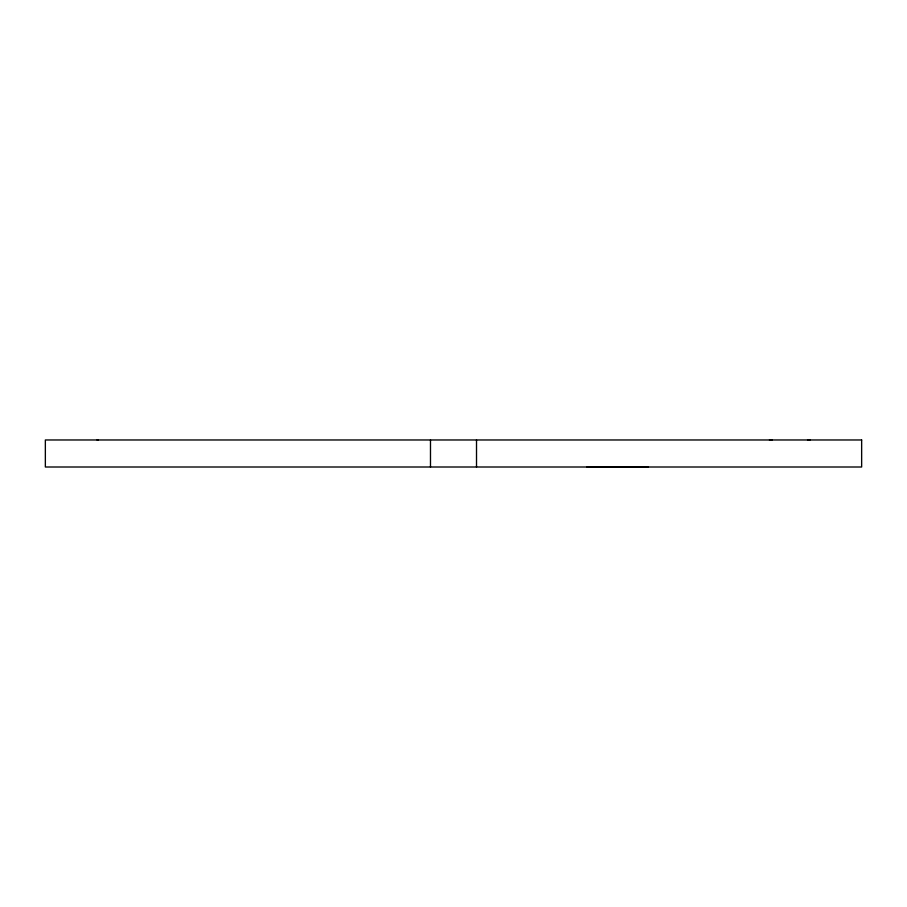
<?xml version="1.0" encoding="UTF-8"?>
<svg xmlns="http://www.w3.org/2000/svg" width="907" height="907" viewBox="0 0 907 907"><rect width="100%" height="100%" fill="white"/><g stroke="black" fill="none" stroke-linecap="round" stroke-linejoin="round"><path stroke-width="1.36" d="M98.149 439.974L97.083 439.974M769.442 439.974L772.05 439.974M807.536 439.974L810.03 439.974M586.999 466.992L648.437 467.026L642.621 467.026M476.515 439.974L476.515 467.003M430.485 439.974L430.485 467.003M861.65 439.974L45.35 439.974L45.35 467.003L861.65 467.003L861.65 439.974"/></g></svg>
